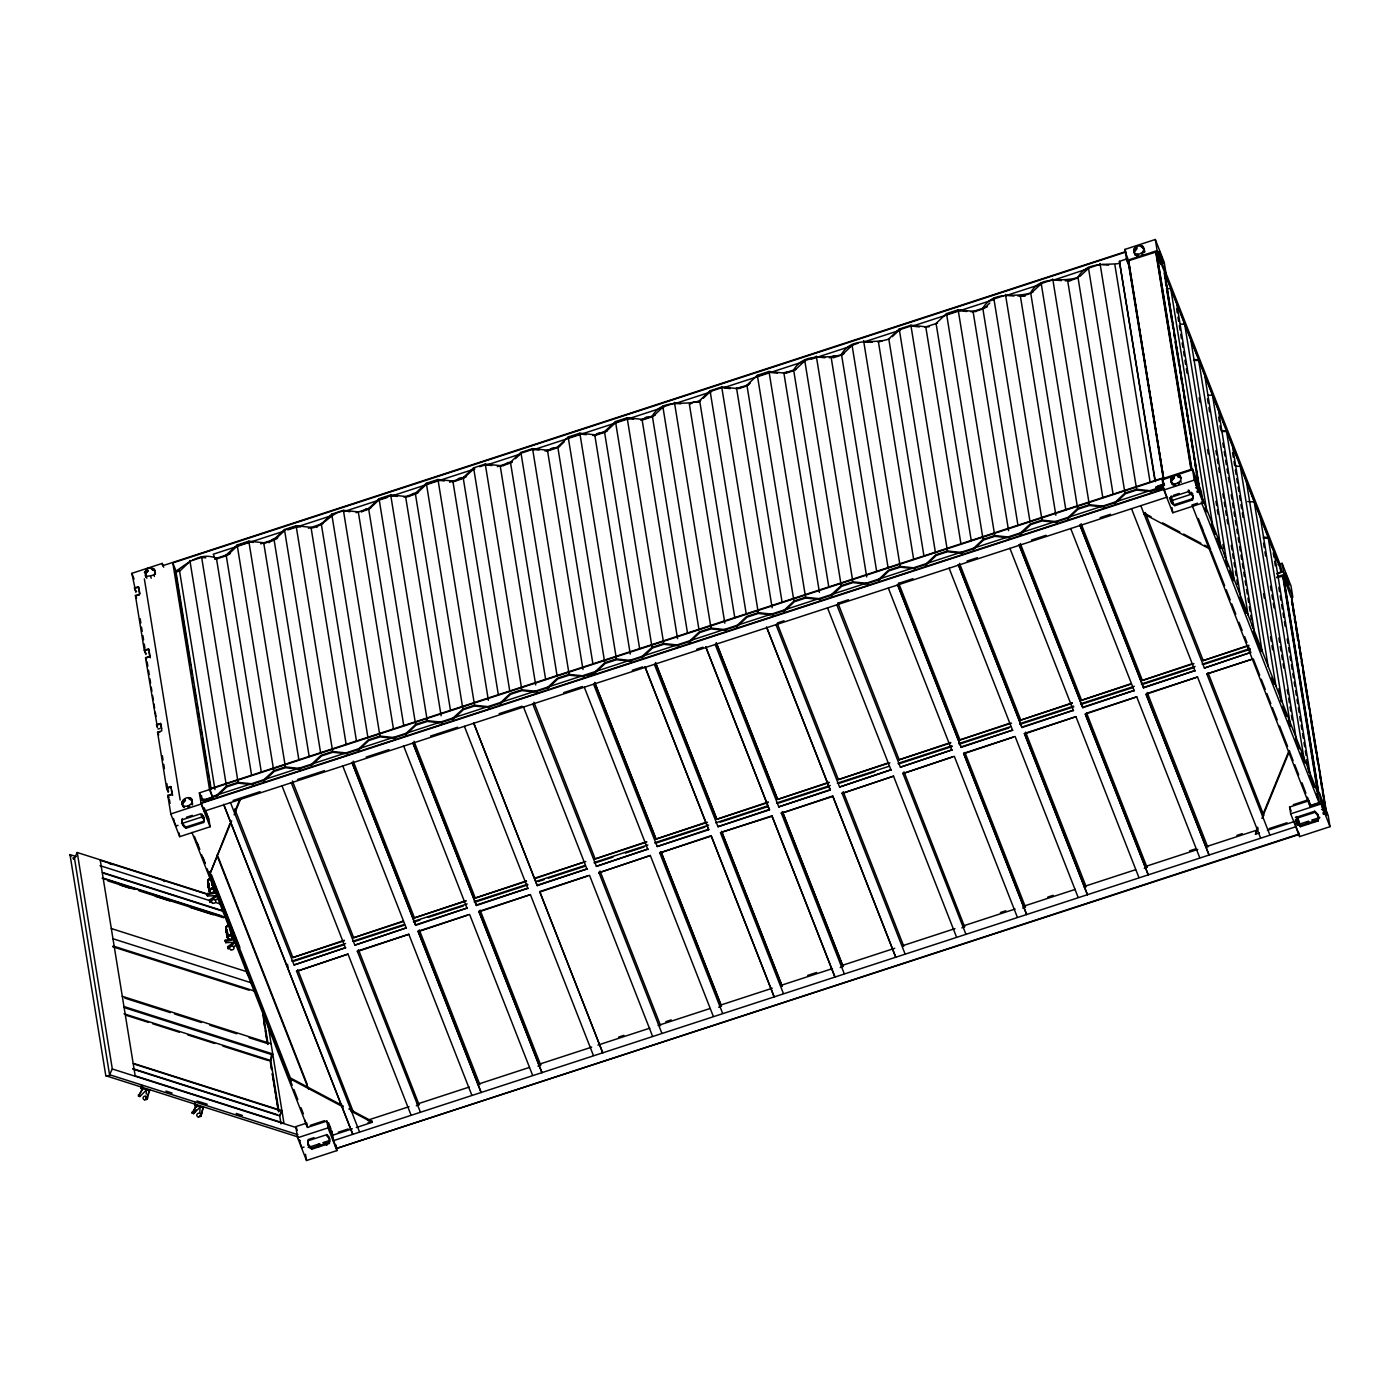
<?xml version="1.0" encoding="UTF-8"?>
<svg xmlns="http://www.w3.org/2000/svg" width="1400" height="1400" viewBox="0 0 1400 1400"><rect width="100%" height="100%" fill="white"/><g stroke="black" fill="none" stroke-linecap="round" stroke-linejoin="round"><path stroke-width="1.5" d="M182.123 822.622L182.403 818.597L182.14 821.642L181.947 820.523M181.947 821.503L182.98 825.405L185.92 828.24L203.648 822.447L203.928 818.423M203.648 822.447L203.77 817.46L203.963 818.562L201.827 814.048L203.665 817.635M307.808 1140.545L308.262 1145.515L311.623 1149.225L329.35 1143.45L329.49 1138.462L326.725 1134.385M307.842 1143.625L308.28 1140.703L326.025 1134.928L329.368 1138.638L329.35 1143.45M1170.995 500.062L1171.257 496.037L1170.96 497M1174.775 505.68L1170.943 499.923L1171.852 502.863L1174.775 505.68L1192.502 499.905L1192.783 495.863M1296.523 818.965L1296.837 822.028L1296.96 817.04L1296.697 820.085M1296.663 820.907L1297.555 823.847L1300.477 826.683L1318.222 820.89L1318.485 816.865M1318.222 820.89L1318.345 815.903L1318.52 817.005L1314.705 811.247L1295.35 817.6M226.537 932.75C225.33 929.653 227.535 930.528 227.693 933.94L226.625 934.413L227.15 936.6M227.797 936.18L226.852 935.865L228.235 937.335L228.025 936.46C224.543 932.19 228.602 936.39 226.835 930.212M227.185 931.315C224.507 931.84 228.848 933.363 226.765 929.757C224.998 933.485 227.675 928.778 227.237 932.75M208.582 888.038L207.673 883.558L208.845 884.153L209.125 885.903L208.18 885.903L207.725 883.803L208.898 884.923L208.25 886.585L207.795 883.418M208.04 885.115L208.95 884.747L207.918 884.678M208.722 884.485L208.688 883.312L208.232 885.92M227.062 931.42L227.36 932.925M207.952 884.135L208.39 882.508L208.827 883.995L207.847 883.575M199.78 1113.403L200.148 1105.79M146.23 1094.118L146.423 1088.675M1129.222 264.53L1128.557 260.75L1156.382 251.895L1164.608 272.213L1164.748 277.48M1290.87 597.048L1283.59 576.048L1276.608 577.657M226.17 930.562L226.31 931.472M227.01 930.352L227.185 931.368M207.742 883.977L208.6 883.803M145.862 576.188C169.995 575.855 138.985 556.99 146.86 578.165M147.577 569.363C149.135 572.058 142.992 573.79 146.3 577.553M182.245 801.5C180.25 810.267 195.405 805.648 191.502 799.12C187.268 794.413 178.85 801.657 183.452 807.012M1133.947 249.48C1131.987 258.422 1147.457 253.435 1143.118 246.803C1141.315 244.405 1137.517 246.207 1135.523 247.415C1131.743 248.588 1136.712 258.387 1135.068 253.907M1171.118 478.957C1169.105 487.725 1184.278 483.105 1180.375 476.56C1176.368 471.975 1167.845 478.765 1172.203 484.085L1171.538 482.37M270.392 1061.235L271.495 1054.533L124.337 1007.65M142.643 1086.47L141.312 1086.505A2.328 1.977 -9.2 0 0 141.942 1088.517A2.205 1.873 -8.9 0 1 141.96 1085.91L142.153 1087.432M141.54 1086.295L142.013 1087.065L141.732 1085.525M141.312 1086.418L142.415 1086.523M1162.822 263.287L1159.34 251.213L1162.822 263.287L1160.793 263.953M1288.805 584.99L1285.252 572.933L1288.805 584.99L1286.6 585.585M1143.345 251.213C1147.737 254.59 1141.822 245.525 1139.915 245.682M278.95 1111.18L270.743 1060.517L272.738 1053.938L123.935 1006.53M201.023 1116.028L203.315 1106.805L201.023 1116.028L199.588 1115.555M147.718 1095.763L149.572 1089.672L147.263 1098.895L145.845 1098.44M1192.502 499.905L1192.783 496.843L1192.957 497.963M182.928 803.215L185.412 800.538L184.748 798.822M1171.783 480.655L1174.267 477.977L1173.602 476.28M1306.165 823.812C1306.707 820.61 1311.153 821.503 1308.02 823.795M229.845 823.725L209.545 874.86L231.665 820.837M234.763 811.72L239.662 799.715M234.115 814.835L240.66 798.822M1257.725 827.173L1255.467 834.225L1259.44 832.93M1262.59 815.273L1288.543 751.87M1255.467 834.225L1257.9 828.275M1261.96 818.37L1289.54 750.995M1164.572 272.808L1199.975 492.748L1196.493 480.673L1199.52 489.23L1197.49 489.895M1128.33 260.908L1163.68 479.22M141.47 1087.205L141.768 1086.33M141.593 1088.062L141.873 1086.943L142.275 1087.888M195.335 1102.43L194.705 1103.655A2.695 2.292 -9.2 0 0 196.612 1106.385A2.678 2.275 -8.9 0 1 195.352 1102.78M195.457 1102.64L195.055 1103.725A2.328 1.977 -9.2 0 0 196.14 1105.913L196.7 1106.087M207.707 894.058L77.245 852.512L74.462 858.235L73.027 857.78M297.973 1134.735L109.532 1074.71L112.315 1068.97L77.245 852.512M279.632 1115.398L281.925 1110.672L267.627 1022.385M281.015 1123.92L279.703 1115.87L281.995 1111.145L133.21 1063.737L135.17 1075.812L283.955 1123.22L281.995 1111.145M1136.432 246.82L1137.097 248.517L1134.578 251.843M138.477 1096.095L143.273 1087.678L138.477 1096.095L139.895 1096.55L146.597 1089.795M192.168 1113.193L196.98 1104.775L192.168 1113.193L193.602 1113.648L200.322 1106.91M269.027 542.71L273.262 538.878L277.672 537.758M316.697 527.433L317.45 526.33M1326.675 815.062L1291.465 596.4M219.8 901.127L220.867 900.847M318.885 1144.307C322.28 1147.37 317.8 1141.595 317.275 1147.02M361.358 511.998L365.995 508.9L370.317 508.392M408.66 496.58L413.28 493.465L417.62 492.975M455.595 480.952L459.043 478.275L464.975 477.19M503.23 465.727L507.867 462.613L512.19 462.123M547.155 451.412L551.775 448.298L556.097 447.79M594.44 435.977L597.73 433.405L603.4 432.373M641.392 420.368L646.222 417.113L652.225 416.815M193.602 1113.648L196.105 1109.832M175.315 571.585C187.46 563.395 199.798 551.653 216.423 558.163L251.598 775.32M190.365 561.067L179.935 570.885L176.347 572.04M227.22 555.45L237.65 545.633M346.168 744.468L311.01 527.327L296.118 525.77L284.463 529.567L274.015 539.385L309.19 756.543M284.953 530.215L274.505 540.032L263.777 543.532M393.47 729.05L358.295 511.892L343.402 510.335L331.748 514.15L321.3 523.968L356.475 741.108M441.105 715.767L405.58 496.475L390.688 494.918L379.033 498.715L368.602 508.532L403.76 725.69M369.092 509.18L378.035 500.762M416.377 493.745L426.825 483.927L438.043 480.27L444.43 480.935M535.675 684.915L500.168 465.623L485.275 464.065L473.62 467.863L463.173 477.68L498.347 694.837M463.662 478.327L474.11 468.51M582.977 669.497L547.452 450.188L532.56 448.648L520.905 452.445L510.457 462.262L545.633 679.403M515.428 458.692L521.395 453.075L532.63 449.418L539.017 450.082M630.262 654.062L594.738 434.77L579.845 433.213L568.19 437.01L557.76 446.828L592.918 663.985M558.25 447.475L564.218 441.858M1160.635 488.653L1151.5 490.84L1136.608 489.282L1124.953 493.08L1114.505 502.898L1104.197 506.258L1089.305 504.718L1077.65 508.515L1067.22 518.332L1056.913 521.692L1042.02 520.135L1030.365 523.933L1019.358 533.942L1009.627 537.11L994.735 535.57L983.08 539.367L972.632 549.185L962.325 552.545L947.433 550.988L935.795 554.785L925.347 564.602L915.04 567.962L900.148 566.405L888.492 570.22L878.062 580.038L867.755 583.398L852.863 581.84L841.207 585.637L830.2 595.648L820.47 598.815L805.577 597.258L793.923 601.072L783.475 610.872L773.168 614.233L758.275 612.692L746.62 616.49L736.19 626.308L725.883 629.668L710.99 628.11L699.335 631.907L688.905 641.725L678.597 645.085L663.705 643.545L652.05 647.343L641.043 657.335L631.312 660.52L616.42 658.962L604.765 662.76L594.317 672.577L584.01 675.938L569.117 674.398L557.462 678.195L547.032 688.012L536.725 691.372L521.832 689.815L510.177 693.613L499.748 703.43L489.44 706.79L474.548 705.233L462.892 709.048L451.885 719.04L442.155 722.225L427.262 720.668L415.608 724.465L405.16 734.282L394.852 737.642L379.96 736.085L368.305 739.9L357.875 749.718L347.567 753.077L332.675 751.52L321.02 755.317L310.572 765.135L300.283 768.495L285.39 766.938L273.735 770.735L262.727 780.745L252.998 783.913L238.088 782.372L226.45 786.17L216.002 795.988L205.695 799.347L201.827 798.945M216.492 796.635L226.94 786.817L238.157 783.142L253.05 784.7M605.535 432.058L615.983 422.24L627.2 418.565L633.587 419.23M263.777 781.2L274.225 771.383L285.46 767.725L300.352 769.282M700.788 400.295C684.565 407.12 663.355 396.97 652.33 415.975L687.505 633.133M652.82 416.623L663.267 406.805L674.503 403.148L680.872 403.812M311.062 765.782L321.51 755.965L332.745 752.29L347.637 753.847M772.135 607.793L736.61 388.5L721.718 386.942L710.062 390.74L699.633 400.558L734.79 617.697M703.097 398.387L710.553 391.387L721.788 387.713M358.365 750.347L368.795 740.53L380.03 736.872L394.922 738.43M819.42 592.358L783.895 373.065L769.003 371.507L757.347 375.322L746.918 385.123L782.093 602.28M747.407 385.77L750.383 382.97M405.65 734.93L416.098 725.113L427.315 721.438L442.207 722.995M794.692 370.352L803.635 361.935M452.935 719.495L463.383 709.678L474.617 706.02L489.51 707.577M889.7 338.678C873.53 345.345 852.46 335.352 841.488 354.287L876.663 571.428M841.977 354.918L852.425 345.1L858.043 343.28M500.238 704.077L510.668 694.26L521.903 690.602L536.795 692.142M960.942 543.935L925.767 326.795L910.875 325.238L899.22 329.035L888.79 338.852L923.947 556.01M892.255 336.7L899.71 329.683L910.945 326.025M547.523 688.642L557.952 678.825L569.188 675.168L584.08 676.725M1008.578 530.67L973.053 311.36L958.16 309.82L946.505 313.618L936.075 323.435L971.25 540.575M594.808 673.225L605.255 663.407L616.472 659.75L631.365 661.29M983.85 308.648L989.817 303.03M642.093 657.79L652.54 647.99L663.775 644.315L678.668 645.872M1078.63 277.043C1062.513 283.57 1041.547 273.735 1030.645 292.582L1065.82 509.722M1031.135 293.213L1041.582 283.412L1052.818 279.738M689.395 642.372L699.825 632.555L711.06 628.898L725.952 630.438M1120.245 263.358C1105.457 265.598 1087.502 260.942 1077.947 277.148L1113.105 494.305M1079.925 276.395L1088.868 267.977L1100.102 264.32M736.68 626.955L747.11 617.137L758.345 613.462L773.238 615.02M783.965 611.52L794.413 601.702L805.63 598.045L820.54 599.602M831.25 596.102L841.697 586.285L852.933 582.61L867.825 584.168M878.553 580.668L888.983 570.85L900.217 567.192L915.11 568.75M925.837 565.25L936.267 555.433L947.502 551.758L962.395 553.315M973.123 549.815L983.57 539.997L994.805 536.34L1009.697 537.898M1020.408 534.398L1030.855 524.58L1042.09 520.923L1056.983 522.462M1067.71 518.962L1078.14 509.145L1089.375 505.488L1104.267 507.045M1114.995 503.545L1125.443 493.727L1136.66 490.07L1151.553 491.61M298.882 759.903L263.707 542.745L248.815 541.188L237.16 545.003L226.152 554.995L261.328 772.153M488.39 700.35L452.865 481.04L437.973 479.5L426.335 483.298L415.31 493.29L450.485 710.447M677.548 638.645L642.04 419.335L627.148 417.795L615.492 421.592L604.468 431.585L639.642 648.742M844.043 353.57C826.858 361.445 805.858 349.947 793.625 369.898L828.8 587.038M1032.955 291.953C1015.84 299.67 994.962 288.33 982.783 308.192L1017.958 525.332M1142.75 254.275L1142.592 252.14M223.825 556.185L230.37 553.543M318.395 525.332L322.088 523.215M689.955 404.127L693.648 402.01L699.387 401.748M1129.572 266.735L1126.72 260.54L1125.355 252.193L172.812 562.905L209.528 789.582L212.59 797.387L202.457 800.695L199.395 792.872L209.528 789.582M1163.523 479.43L1191.068 470.207L1155.7 251.895M226.537 933.153C226.468 929.775 225.767 933.047 227.483 933.047M206.832 893.637L207.025 894.758L216.528 892.885L216.352 891.765L206.832 893.637L207.515 896L217.612 895.633L209.545 901.197L209.37 900.095L215.81 895.633M227.623 946.697L235.69 941.15L235.865 942.27L227.797 947.817L227.623 946.697L228.287 949.042L228.095 947.94M209.107 886.253L208.862 884.45M230.598 930.93L230.598 932.172L231.735 931.84M233.537 938.525L233.205 937.825M212.327 884.275L212.153 884.992M829.308 357.822L833.49 356.125L838.005 356.213M215.232 900.007L218.697 898.398M233.485 946.627L236.95 945L236.757 943.88M736.207 388.238L741.878 387.205M783.51 372.803L789.18 371.77M878.08 341.967L882.298 340.9M212.8 885.395L213.255 887.635L210.735 888.44A2.695 2.292 -9.2 0 0 210.963 892.675M233.118 937.37L233.468 938.578M135.888 592.34L131.827 573.335L162.225 563.413L163.713 567.21M162.225 563.413L162.593 565.74L1125.285 251.72L1124.9 249.41L1155.315 239.487L1164.205 262.22L1166.007 273.368M144.375 572.337L148.242 571.077M192.237 560.455L201.6 557.392L205.852 557.847M239.523 545.02L248.885 541.975L253.138 542.413M286.825 529.602L296.188 526.54L300.44 526.995M379.523 499.363L390.757 495.688L397.145 496.37M479.727 466.673L485.345 464.852L491.715 465.517M568.68 437.658L579.915 434L586.303 434.665M757.837 375.953L769.072 372.295M805.14 360.535L816.358 356.86M946.995 314.248L958.23 310.59M994.297 298.83L1003.66 295.785M214.952 558.477L213.273 554.207L283.868 531.195M288.015 529.83L331.608 515.62M344.067 511.543L387.66 497.332M391.825 495.968L474.863 468.895M485.24 465.5L520.538 453.985M532.997 449.925L663.775 407.26M676.235 403.2L711.532 391.685M723.992 387.625L804.947 361.217M811.178 359.188L852.705 345.642M865.165 341.582L900.445 330.067M912.905 326.007L993.877 299.6M1006.32 295.523L1041.618 284.025M1054.078 279.947L1087.257 268.94M1154.86 480.183L1119.422 261.345L1127.858 258.58L1125.355 252.193M1126.72 260.54L1157.118 250.618L1155.315 239.487M214.987 558.758L229.53 554.015M260.662 543.847L277.27 538.44M308.42 528.273L322.945 523.548M356.16 512.697L370.703 507.972M403.918 497.123L418.442 492.398M449.593 482.23L466.2 476.823M497.332 466.655L511.875 461.912M545.09 451.08L559.615 446.338M592.83 435.505L607.372 430.762M640.587 419.93L655.113 415.188M736.085 388.78L748.545 384.72M783.825 373.205L796.285 369.145M924.998 327.162L937.458 323.102M972.755 311.588L987.28 306.845M216.492 558.95L225.435 556.028M311.08 528.097C325.955 526.488 333.375 507.08 349.842 511.787M361.935 511.508L367.29 509.758M405.65 497.245L414.592 494.34M452.935 481.827L461.877 478.905M500.238 466.392L510.948 462.892M549.308 450.398L556.465 448.052M596.593 434.963L603.75 432.635M642.093 420.123L651.035 417.2M696.535 402.36L700.105 401.205M738.465 388.692L745.622 386.348M785.75 373.257L792.907 370.93M833.053 357.84L840.192 355.512M974.908 311.553L982.065 309.225M1022.21 296.135L1029.35 293.808M1069.495 280.717L1076.635 278.373M1157.73 252.473L1159.76 251.825M1157.922 252.892L1159.953 252.227M134.207 588.07L138.442 586.705L139.895 593.688M1158.377 253.977L1160.408 253.312M1157.712 255.412L1159.743 254.748M1158.623 254.625L1160.898 254.642M1157.905 256.392L1161.142 255.36M1158.062 256.988L1160.092 256.322M1159.585 257.477L1161.597 256.83M1158.447 258.352L1160.477 257.688M1162 258.195C1158.99 257.793 1159.9 261.993 1162.35 259.77M1158.92 259.805L1162.14 258.79M1159.165 260.54L1161.195 259.875M145.95 654.535L144.287 650.265L135.415 595.508L139.633 594.125L138.442 586.705M1159.655 261.87L1161.685 261.205M1160.11 262.955L1162.14 262.29M1160.303 263.358L1162.805 262.553M1160.618 263.882L1162.858 263.165M144.287 650.265L148.505 648.9L149.065 650.317M148.505 648.9L149.713 656.32L145.495 657.702L157.465 727.668M156.362 724.815L160.58 723.45L161.735 728.577M158.025 729.085L159.722 728.525M166.862 783.633L168.245 792.207L166.582 787.938L157.57 732.253L161.787 730.87L160.58 723.45M166.582 787.938L170.8 786.572L171.36 787.99M204.225 807.8L209.002 819.98L210.105 826.753L179.69 836.675L170.8 813.942L167.79 795.375L172.008 793.992L170.8 786.572M1163.82 477.627L209.79 788.83L212.59 797.387M209.86 789.285L1163.89 478.1M1162.07 478.87L1192.467 468.948L1201.375 491.68L1203.178 502.827L1172.78 512.75L1163.873 490L1162.07 478.87L1163.943 483.665M1170.54 479.202L1174.267 477.977M1157.59 486.08L1164.345 483.875M1163.453 487.235L1156.68 489.44L1155.98 487.095L1164.432 484.33M1156.138 488.005L1164.572 485.258M212.433 796.46L1156.54 488.512L1155.98 487.095M212.923 797.79L205.765 800.117L202.143 799.75L201.442 795.445M587.65 675.553L593.023 673.803M201.18 802.883L1163.855 488.863L1166.987 497.14L204.312 811.16L201.25 803.337L1163.925 489.317M170.8 813.942L201.197 804.02L199.395 792.872M1163.873 490L1194.27 480.095L1192.467 468.948M1195.547 483.438L1197.56 482.773M1196.038 484.767L1198.068 484.102M1198.312 484.82L1196.283 485.485L1196.947 487.655M233.065 800.485L260.085 791.665M297.517 779.468L324.555 770.648M366.135 757.085L389.007 749.613M430.588 736.05L457.625 727.23M499.205 713.668L522.077 706.212M563.657 692.65L582.365 686.543M632.275 670.267L642.67 666.872M696.727 649.25L702.975 647.202M777.822 622.79L784.053 620.76M838.11 603.12L848.523 599.725M898.415 583.45L912.975 578.707M967.033 561.067L977.428 557.69M1031.485 540.05L1046.045 535.308M1100.102 517.668L1110.498 514.273M1196.737 486.955L1198.767 486.29M1195.618 487.812L1197.648 487.148M186.34 817.303L192.255 815.378M1173.235 495.39L1179.132 493.465M1197.123 488.32L1199.153 487.655M182.577 819.7L200.305 813.925L202.002 815.168M1171.432 497.157L1189.178 491.365L1192.818 496.02L1191.365 492.258M1197.28 488.915L1199.31 488.25M1196.825 491.33L1198.837 490.665M181.457 823.62L203.752 816.358M1173.095 503.912L1172.517 500.343L1192.783 493.745M1197.28 492.415L1199.293 491.75M174.615 822.465L176.015 826.017L178.045 825.352M1199.695 492.24L1201.375 491.68M182.385 823.41L185.727 827.12L203.472 821.345M1174.6 504.56L1192.328 498.785M1197.543 503.195L1191.977 505.015L1309.892 806.12L1319.185 803.093L1317.61 793.345L1319.29 792.785L1328.197 815.517L1330 826.665L1299.602 836.587L1290.695 813.837L1289.592 807.065L1309.017 800.73L1309.892 806.12M1278.078 564.637L1282.12 563.325L1291.028 586.058L1292.83 597.205L1283.922 574.455L1282.12 563.325M1277.5 573.142L1280.877 572.04L1280.318 568.645M1276.73 573.878L1281.788 572.233L1280.807 566.195L1157.118 250.618M1283.712 574.192L1285.743 573.528M1277.168 576.66L1285.935 573.93M1284.36 575.68L1286.39 575.015M1283.695 577.115L1285.725 576.45M1284.605 576.327L1286.88 576.345M1283.905 578.095L1287.125 577.08M1284.045 578.69L1286.075 578.043M1285.568 579.197L1287.597 578.532M1284.43 580.055L1286.46 579.407M1287.983 579.898C1284.972 579.495 1285.882 583.695 1288.332 581.472M1284.903 581.525L1288.123 580.492M1285.148 582.242L1287.178 581.577M1285.638 583.572L1287.668 582.907M1286.092 584.657L1288.123 583.992M1286.285 585.06L1288.788 584.273M344.295 940.275L292.863 957.547L344.382 940.748M403.043 921.13L353.658 937.72L403.113 921.585M465.903 900.62L414.47 917.875L465.972 901.075M526.4 880.88L475.265 898.047L526.488 881.352M534.608 878.202L583.765 862.173M646.625 841.663L595.175 858.935L646.695 842.135M707.49 822.308L655.988 839.108L705.355 822.517M768.303 802.462L716.782 819.28L768.215 802.008M829.097 782.635L777.577 799.435L829.028 782.18M887.758 763.017L838.39 779.608L889.892 762.808M950.618 742.508L899.185 759.78L950.705 742.962M1009.365 723.345L959.98 739.935L1011.5 723.135M1072.225 702.835L1020.792 720.108L1072.295 703.308M1130.972 683.673L1081.587 700.28L1131.043 684.145M1191.767 663.845L1142.382 680.435L1193.903 663.635M1248.712 645.278L1203.195 660.608L1248.783 645.733M534.678 878.675L585.812 861.508M291.83 961.1L345.572 943.565M352.625 941.255L404.303 924.403M413.42 921.428L467.18 903.892M474.215 901.6L527.59 884.188M535.798 881.51L585.06 865.445M594.142 862.488L647.885 844.952M654.938 842.642L708.697 825.108M715.733 822.815L767.428 805.962M776.545 802.988L830.288 785.452M837.34 783.142L889.035 766.29M898.153 763.315L951.895 745.78M958.947 743.488L1010.625 726.617M1019.743 723.66L1073.502 706.125M1080.555 703.815L1134.297 686.28M1141.35 683.988L1195.11 666.452M1202.163 664.16L1249.903 648.585M294.175 961.135L343.787 944.947M354.97 941.29L404.582 925.12M413.7 922.145L419.912 920.115M428.172 917.42L463.33 905.958M474.495 902.317L527.87 884.905M538.125 881.545L544.285 879.55M548.398 878.202L585.34 866.145M594.423 863.188L613.025 857.115M625.433 853.072L644.035 847M655.218 843.36L704.83 827.173M720.16 822.185L767.707 806.663M778.89 803.023L828.503 786.835M839.685 783.195L874.843 771.715M898.415 764.032L952.175 746.497M959.227 744.188L1008.84 728.017M1020.023 724.36L1073.783 706.825M1080.818 704.532L1132.513 687.68M1143.695 684.023L1193.307 667.835M1204.507 664.178L1250.182 649.285M415.59 924.84L467.11 908.04L415.678 925.312L352.012 762.492L415.678 925.312M476.403 905.012L527.905 888.212L476.472 905.485L412.808 742.648L476.472 905.485M537.197 885.185L587.02 868.928L537.267 885.64L473.62 722.82L537.267 885.64M708.628 829.255L657.178 846.528L708.697 829.727L645.032 666.907L708.697 829.727M769.423 809.428L717.99 826.7L769.492 809.9L705.845 647.062L769.492 809.9M830.218 789.6L778.785 806.872L830.305 790.055L766.64 627.235L830.305 790.055M961.118 746.9L1012.62 730.1L961.188 747.372L897.54 584.535L961.188 747.372M1021.913 727.072L1073.432 710.273L1021.983 727.528L958.335 564.707L1021.983 727.528M1082.707 707.245L1134.227 690.428L1082.795 707.7L1019.13 544.88L1082.795 707.7M1143.52 687.4L1195.023 670.6L1143.59 687.872L1079.943 525.053L1143.59 687.872M294.07 964.967L345.502 947.712L294.07 964.967L230.493 802.62M354.865 945.14L406.297 927.868L354.865 945.14L291.287 782.775M596.383 866.355L647.815 849.1L596.383 866.355L532.805 704.008M839.58 787.028L891.03 769.773L839.58 787.028L776.003 624.68M900.392 767.2L951.825 749.928L900.392 767.2L836.815 604.835M1204.385 668.045L1249.92 652.697L1204.385 668.045L1140.807 505.68M348.005 954.1L296.572 971.373L348.005 954.1L410.97 1114.873M471.765 1095.045L408.817 934.273L357.297 951.072L420.262 1111.845M418.092 931.245L481.127 1092.472L418.092 931.245L467.548 915.11M478.905 911.4L541.94 1072.645L478.905 911.4L530.407 894.6L593.372 1055.373M539.7 891.572L602.735 1052.818L539.7 891.572L587.44 875.997M650.317 855.488L598.885 872.76L650.317 855.488L713.282 1016.26M711.2 836.115L659.697 852.933L711.13 835.66L774.165 996.887L711.13 835.66M722.47 831.95L771.925 815.832L834.96 977.06L771.925 815.832M832.808 796.46L781.288 813.26L832.72 795.988L895.755 957.233L832.72 795.988M893.532 776.16L842.1 793.433L893.532 776.16L956.48 936.933M1017.292 917.105L954.328 756.332L902.895 773.587L952.262 756.997M963.62 753.305L1026.655 914.533L963.62 753.305L1013.075 737.17M1024.415 733.46L1087.45 894.705L1024.415 733.46L1075.935 716.66L1138.882 877.433M1087.275 712.968L1136.73 696.832L1199.695 857.605M1148.087 693.122L1197.525 677.005L1260.49 837.76M1206.818 673.96L1252.422 659.085L1206.818 673.96L1269.783 834.733M357.368 951.545L408.817 934.273M418.18 931.7L469.613 914.445L532.577 1075.2M478.975 911.873L530.407 894.6M539.77 892.045L589.523 875.332L652.488 1036.087M771.995 816.288L720.423 832.633L783.37 993.405M963.69 753.76L1015.123 736.488L1078.087 897.26M1024.502 733.933L1075.935 716.66M1085.297 714.105L1148.263 874.86L1085.297 714.105L1136.73 696.832M1146.092 694.26L1209.057 855.032L1146.092 694.26L1197.525 677.005M336.017 1145.025L336.91 1150.59L306.512 1160.513L297.605 1137.78L295.803 1126.632L306.793 1123.062L307.493 1127.42L326.918 1121.085L336.42 1148.49L1299.095 834.488M310.223 1125.355L324.678 1120.648M1293.303 804.685L1306.9 800.258M1318.257 802.9L1310.663 805.367L1307.477 797.23M297.605 1137.78L328.02 1127.858L326.918 1121.085M1290.695 813.837L1321.092 803.933L1319.29 792.785M1321.53 805.14L1323.56 804.475L1325.905 814.485L1322.422 802.392L1323.56 804.475M1322.02 806.47L1324.05 805.822M1324.295 806.54L1322.265 807.188L1323.123 810.023L1325.135 809.358M618.555 1037.102L623.91 1035.352M665.84 1021.667L671.195 1019.917M807.712 975.398L816.637 972.475M1000.44 912.52L1005.812 910.77M1047.725 897.102L1053.097 895.352M1189.597 850.832L1194.97 849.082M1236.882 835.398L1242.255 833.648M308.105 1139.6L314.02 1137.658M367.535 1120.245L409.045 1106.7M417.34 1104.005L469.227 1087.065M477.54 1084.37L529.428 1067.43M539.805 1064.053L591.692 1047.13M597.923 1045.1L649.81 1028.16M658.122 1025.465L710.01 1008.525M720.387 1005.148L772.275 988.225M780.587 985.512L832.475 968.59M842.852 965.195L894.74 948.273M903.053 945.56L954.94 928.637M963.235 925.925L1015.14 909.002M1023.435 906.29L1075.322 889.367M1083.635 886.655L1135.523 869.733M1145.9 866.355L1197.788 849.415M1206.1 846.72L1257.987 829.78M1322.72 808.657L1324.75 807.992M1321.6 809.515L1323.63 808.867M1297.135 818.142L1314.88 812.367M416.308 1105.807L419.055 1104.425M537.915 1066.135L540.663 1064.752M718.637 1007.195L721.367 1005.812L661.605 853.178M840.227 967.523L842.975 966.14L782.407 811.475M961.835 927.85L964.583 926.467M1022.63 908.023L1025.377 906.64M1144.237 868.35L1146.985 866.968M1323.263 810.617L1325.293 809.97M338.257 1132.233L348.18 1128.995M368.025 1122.52L371.998 1121.243L372.172 1122.345L356.3 1127.525M1269.188 828.572L1287.038 822.762M1323.472 811.597L1325.502 810.95M332.483 1135.295L352.328 1128.82M1267.385 830.34L1295.158 821.275M1322.807 813.032L1324.837 812.367M1323.263 814.117L1325.275 813.452M300.615 1144.168L301.998 1147.72L304.027 1147.055M1323.928 814.398L1325.94 813.733M308.192 1147.493L319.795 1143.695M326.2 1144.517L323.942 1144.273L323.277 1142.575L328.877 1140.737M1308.65 821.153L1299.34 824.18L1296.312 816.462M1312.132 820.015C1316.945 819.455 1314.145 824.565 1312.132 820.015L1319.885 817.495M333.358 1140.685L1296.033 826.665L1295.455 823.077M307.983 1144.587L307.79 1143.467L311.447 1148.123L329.175 1142.33M1296.943 821.852L1300.303 825.562L1318.03 819.77M336.42 1148.49L1299.025 834.015M209.562 879.06L209.23 879.165A2.695 2.292 -9.2 0 0 207.935 882.28M207.883 884.8L208.862 884.678M209.633 888.545L208.827 888.983L208.95 885.955L209.125 890.977L208.933 890.085M213.465 885.185L212.048 884.345L212.398 885.553L211.54 879.935M209.528 888.335L208.548 888.65M209.44 888.965L208.688 889.805L209.685 889.613M227.815 925.697L227.483 925.803A2.678 2.275 -9.2 0 0 226.188 928.9A2.66 2.258 -9.5 0 1 228.9 925.558M227.64 926.083L228.218 925.89A2.328 1.977 -9.2 0 1 228.795 925.855M225.82 929.408L226.66 929.145L226.03 929.967M227.08 930.79L226.275 931.28M227.675 933.783L226.362 932.855L227.307 932.102M226.502 933.205L227.447 932.837M227.78 934.972L226.94 935.602M227.902 935.183L226.713 934.797M230.912 930.58L231.525 934.29L228.987 935.095A2.678 2.275 -9.2 0 0 228.585 939.05M229.145 935.358L229.723 935.183A2.328 1.977 -9.2 0 1 232.225 936.145L232.33 936.408M1065.207 280.822L1070.947 280.543M1017.783 295.908L1025.203 296.047M970.637 311.675L976.377 311.395M1317.61 793.345L1319.01 794.483L1283.52 575.96M225.12 940.292L234.623 938.42L234.797 939.54L225.295 941.413L225.12 940.292L225.785 942.655L235.865 942.27M924.752 326.743L929.092 326.812M1282.663 575.697L1317.873 794.045M323.277 1142.575L326.567 1143.993M1180.953 477.977L1177.75 476.84L1177.085 475.142M154.123 569.1C157.623 572.548 151.095 569.73 151.06 568.225M191.275 798.56C194.793 802.008 188.265 799.19 188.213 797.702M1166.41 288.54L1170.767 288.715L1206.345 508.445M1180.322 324.065L1184.68 324.257L1220.257 543.97M1194.235 359.59L1198.592 359.783L1234.17 579.495M1193.57 360.325L1197.928 360.517M1208.148 395.132L1212.505 395.308L1248.082 615.02M1222.06 430.658L1226.418 430.832L1261.995 650.545M1221.395 431.392L1225.752 431.567M1235.972 466.183L1240.33 466.358L1275.925 686.07M1247.715 501.62L1254.243 501.883L1289.837 721.595M1263.797 537.233L1268.155 537.407L1303.75 757.12M1263.132 537.968L1267.49 538.16M1102.237 264.53L1108.608 265.195M1054.935 279.965L1061.322 280.63M1007.65 295.382L1014.038 296.047M960.365 310.817L966.752 311.483M913.08 326.235L919.45 326.9M863.66 341.442L872.165 342.335M818.492 357.088L824.88 357.752M771.207 372.523L777.577 373.188M723.905 387.94L730.293 388.605M1282.943 575.68L1318.293 793.992M141.558 1087.818L142.59 1088.377M195.317 1105.178L196.683 1105.773L195.352 1105.352M207.707 894.512L100.257 860.282L102.2 872.358L224.14 911.19M109.41 863.572L112.56 864.587M298.305 1137.045L105.805 1075.725L70 854.613L76.212 856.59M100.03 865.655L211.627 901.215M215.758 902.528L219.888 903.84M224.21 911.645L102.288 872.812L133.14 1063.283L281.925 1110.672M104.055 878.395L221.847 915.915M102.06 878.202L223.982 917.035M107.905 880.898L134.785 889.455M138.915 890.767L223.633 917.752M120.172 885.133L130.498 888.423M155.312 896.315L169.768 900.917M190.435 907.515L213.168 914.743M111.3 928.533L247.695 971.985M112.962 938.752L251.422 982.852M113.032 945.98L255.64 991.41M112.7 946.75L249.095 990.203M122.29 996.31L271.075 1043.717M124.758 998.095L170.362 1012.62M174.51 1013.95L201.442 1022.525M209.737 1025.168L236.688 1033.743M249.112 1037.715L267.767 1043.648M124.023 1013.775L270.743 1060.517M125.737 1015.158L148.47 1022.385M152.6 1023.715L179.463 1032.273M187.74 1034.898L214.602 1043.455M222.862 1046.097L268.328 1060.57M132.912 1068.672L277.567 1114.75M132.982 1069.127L279.703 1115.87M112.315 1068.97L296.608 1127.682M165.935 1091.072L172.13 1093.05M196.928 1100.96L207.27 1104.25M236.197 1113.455L242.392 1115.432M143.447 1088.78L149.748 1090.793M197.155 1105.895L203.508 1107.908M138.285 1094.975L139.895 1096.55M145.67 1097.32L147.263 1098.895M191.975 1112.072L193.428 1112.545M230.668 932.137L231.525 934.29M195.265 1102.903L195.352 1103.095A2.678 2.275 -8.9 0 0 196.718 1106.77M1143.467 512.733L1151.115 516.793M1162.595 522.883L1179.797 532.017M1183.63 534.048L1200.832 543.183M1204.665 545.212L1208.498 547.242M1143.642 513.835L1210.58 549.378L1203.895 532.753M343.227 1106.998L289.223 1078.315L289.03 1077.212L343.053 1105.877M348.845 1108.94L371.998 1121.243M350.945 1111.092L372.172 1122.345M1314.705 811.247L1318.047 814.957M1172.553 484.802L1172.22 483.367M195.265 1103.795L195.3 1103.987A2.258 1.908 -8.9 0 0 196.857 1106.7M1192.135 470.54L1156.61 252.035M230.773 931.42L231 932.085M230.668 932.208L229.81 926.59M209.282 887.495C208.635 885.798 208.373 889.753 208.215 886.883M1165.325 273.98L1169.297 284.148M1174.075 296.345L1178.852 308.56M1181.25 314.668L1184.435 322.805M1187.62 330.942L1191.61 341.11M1193.203 345.188L1197.193 355.355M1198.785 359.415L1212.33 394.012M1215.515 402.15L1219.487 412.317M1222.672 420.455L1225.07 426.562M1228.255 434.7L1232.245 444.868M1233.837 448.945L1237.81 459.113M1239.42 463.173L1247.382 483.525M1249.763 489.633L1254.557 501.83M1256.15 505.907L1260.123 516.075M1261.715 520.153L1267.297 534.38M1268.89 538.457L1272.88 548.625M1274.472 552.702L1278.445 562.87M1164.678 273.158L1281.788 572.233M1142.977 246.54L1143.87 248.797M1142.505 246.102L1143.17 247.8M1143.66 249.882L1144.325 251.598M1141.805 245.805L1142.47 247.502M1143.555 250.74L1144.22 252.455M1140.93 245.665L1141.595 247.362M1141.49 252.98L1142.155 254.695M1135.523 247.415L1136.188 249.13M1137.972 254.293L1138.638 256.007M1134.77 248.098L1135.435 249.795M1137.273 254.362L1137.938 256.06M1134.245 248.797L1134.91 250.495M1136.013 254.275L1136.695 255.973M1134.368 252.91L1135.382 255.343M1124.9 249.41L1126.388 253.19M1119.422 261.345L1155.42 481.6M1194.515 476.613L1200.01 490.648M1320.568 798.455L1324.453 808.413M1200.255 492.87L1317.663 792.663M1194.27 480.095L1203.178 502.827M1205.033 507.78L1206.625 511.84M1211.385 523.985L1215.358 534.117M1216.932 538.178L1220.905 548.293M1225.665 560.455L1228.045 566.528M1229.638 570.587L1233.592 580.702M1239.945 596.907L1246.28 613.113M1253.42 631.347L1261.365 651.613M1271.672 677.933L1274.053 684.005M1282.785 706.3L1286.74 716.415M1288.332 720.475L1290.712 726.548M1295.472 738.71L1299.428 748.825M1301.02 752.885L1304.993 763.017M1309.752 775.163L1314.513 787.325M1321.092 803.933L1330 826.665M1201.27 501.988L1319.185 803.093M1188.163 490.123L1189.755 494.183M1198.33 518.508L1200.71 524.615M1201.235 525.49L1203.58 531.457M1211.07 551.058L1224.615 585.655M1226.207 589.715L1230.197 599.9M1231.79 603.96L1235.763 614.128M1238.965 622.265L1242.15 630.403M1244.53 636.51L1246.928 642.617M1248.52 646.678L1250.9 652.785M1253.297 658.892L1259.668 675.168M1261.26 679.245L1265.25 689.413M1266.842 693.472L1270.832 703.657M1272.425 707.718L1277.203 719.933M1279.582 726.023L1287.562 746.375M1289.155 750.452L1293.127 760.62M1294.72 764.68L1298.71 774.865M1302 782.827L1305.885 793.17M1180.148 476L1181.04 478.275M1179.675 475.562L1180.34 477.26M1178.975 475.265L1179.64 476.963M1314.023 820.137L1314.688 821.835M1180.498 480.673L1181.163 482.37M1178.1 475.125L1178.765 476.823M1313.148 819.997L1313.812 821.695M1178.66 482.44L1179.325 484.155M1178.013 482.825L1178.678 484.523M1172.693 476.875L1173.358 478.59M1307.74 821.747L1308.405 823.462M1175.142 483.752L1175.807 485.468M1171.94 477.558L1172.605 479.255M1174.443 483.823L1175.108 485.537M1306.987 822.43L1307.67 824.128M1171.398 478.258L1172.08 479.955M1173.182 483.735L1173.847 485.45M1171.082 479.588L1171.748 481.302M1298.01 818.685L1299.498 822.483M1170.995 496.492L1172.517 500.343M1169.42 497.665L1171.695 503.457M1295.472 819.577L1297.748 825.37M1289.592 807.065L1291.185 811.125M1296.033 826.665L1298.325 832.528M1145.165 512.452L1203.195 660.608M1208.007 672.648L1263.868 815.57M1195.11 671.072L1131.515 508.707M1081.115 523.705L1142.382 680.435M1147.212 692.475L1207.78 847.14M1134.297 690.9L1070.72 528.535M1020.32 543.532L1081.587 700.28M1086.487 712.775L1147.055 867.44M1073.502 710.727L1009.925 548.38M959.507 563.378L1020.792 720.108M1025.605 732.148L1086.172 886.812M1012.708 730.572L949.113 568.207M898.712 583.205L959.98 739.935M964.88 752.447L1025.447 907.113M951.895 750.4L888.317 588.035M837.918 603.032L899.185 759.78M903.998 771.803L964.653 926.94M902.825 773.133L965.773 933.905M891.1 770.227L827.523 607.863M777.192 623.332L838.39 779.608M843.202 791.648L903.77 946.312M842.012 792.96L904.977 953.733M716.31 642.705L777.508 798.98M716.38 643.16L777.577 799.435M782.477 811.93L843.045 966.595M778.785 806.872L715.207 644.508M781.218 812.788L844.183 973.56M655.515 662.532L716.712 818.808M721.595 831.303L782.25 986.44L721.683 831.775M655.585 663.005L716.782 819.28M717.99 826.7L654.395 664.335M594.702 682.36L655.9 838.635M594.79 682.832L655.988 839.108M660.87 851.602L721.438 1006.267M657.178 846.528L593.6 684.163M659.61 852.46L722.575 1013.233M647.903 849.555L584.308 687.207M533.907 702.205L595.175 858.935M600.005 870.975L660.572 1025.64M598.815 872.288L661.78 1033.06M587.09 869.4L523.512 707.035M527.975 888.668L464.398 726.32M413.998 741.317L475.265 898.047M480.095 910.087L540.733 1065.207M467.18 908.512L403.533 745.675M353.203 761.145L414.47 917.875M419.283 929.915L479.85 1084.58M406.385 928.34L342.79 765.975M292.39 780.972L353.658 937.72M358.488 949.76L419.125 1104.88M345.572 948.167L281.995 785.82M172.812 562.905L175.77 570.447L211.207 789.303M153.633 568.645L154.315 570.36M154.787 572.442L155.47 574.14M152.95 568.347L153.615 570.062M152.058 568.207L152.74 569.923M153.72 574.683L154.403 576.398M150.57 576.503L151.235 578.218M146.668 569.975L147.332 571.673M145.915 570.64L146.58 572.355M145.373 571.34L146.055 573.055M145.093 572.04L145.758 573.738M145.058 572.688L145.722 574.385M145.513 575.47L146.178 577.168M234.763 808.938L292.863 957.547M297.692 969.587L353.553 1112.51M296.502 970.9L359.45 1131.672M288.627 970.27L352.783 1134.35L223.65 804.352L288.348 969.553L287.507 964.337M131.827 573.335L134.05 579.023M135.415 595.508L136.535 598.343M149.713 656.32L150.273 657.738L149.362 652.173M328.598 1122.818L330.977 1128.908M205.643 810.74L208.827 818.86M328.317 1124.025L332.308 1134.175L331.783 1130.938M334.95 1144.483L336.332 1148.035M201.197 804.02L210.105 826.753M328.02 1127.858L336.91 1150.59M218.102 856.87L307.317 1084.685M200.952 814.433L202.545 818.51M216.877 855.12L308.49 1089.043M326.34 1143.432L327.005 1145.13M190.803 798.122L191.468 799.82M325.868 1142.995L326.533 1144.693M191.957 801.903L192.623 803.6M190.102 797.808L190.785 799.523M325.168 1142.68L325.832 1144.395M191.852 802.76L192.535 804.475M191.643 803.233L192.308 804.93M189.227 797.668L189.893 799.383M324.293 1142.54L324.957 1144.255M189.14 805.367L189.805 807.082M187.722 805.962L188.405 807.678M157.57 732.253L158.673 735.087M183.82 799.435L184.485 801.15M183.085 800.117L183.75 801.815M318.132 1144.99L318.797 1146.688M182.543 800.817L183.207 802.515M211.418 874.755L239.855 947.398M209.615 871.657L291.498 1080.783M182.227 802.148L182.893 803.845M183.365 805.928L184.03 807.625M182.665 804.93L183.697 807.345M210.053 874.93L212.433 881.038M222.635 907.06L225.015 913.167M256.305 993.055L258.685 999.163M273.053 1035.807L275.433 1041.915M278.635 1050.07L281.015 1056.178M197.418 843.238L199.798 849.345M202.982 857.483L205.38 863.572M217.438 894.53L218.505 897.278M289.03 1077.212L292.215 1085.35M293.825 1089.41L297.797 1099.578M300.983 1107.715L303.38 1113.822M194.425 836.413L198.398 846.528M201.565 854.63L204.732 862.715M207.112 868.788L289.223 1078.315M191.975 832.423L307.493 1127.42M209.37 900.095L210.035 902.458L209.86 901.337M167.79 795.375L168.893 798.21M295.803 1126.632L297.255 1130.325M232.382 933.538L234.307 938.63M214.06 889.77L213.972 889.525A2.328 1.977 -9.2 0 0 211.452 888.528L210.875 888.72A2.328 1.977 -9.2 0 0 209.58 890.925L209.773 891.415A2.328 1.977 -9.2 0 0 210.543 892.168M226.852 935.865L227.395 937.615L227.185 936.722M1158.868 255.307L1159.358 256.76M208.39 887.653L209.213 887.512M226.345 932.382L226.205 930.738M208.127 885.867L209.037 885.465M300.37 1143.432L299.495 1140.212M174.388 821.73L173.495 818.492M1291.43 596.05L1326.832 814.608M218.715 897.558L219.24 899.465M208.95 885.955L209.3 888.072M1291.57 598.972L1325.783 810.968M1291.57 601.317L1292.252 605.605M1292.953 609.892L1293.635 614.163M1294.335 618.45L1295.035 622.72M1295.717 627.008L1296.418 631.295M1297.1 635.565L1297.8 639.852M1298.5 644.122L1299.182 648.41M1299.882 652.697L1300.582 656.968M1301.265 661.255L1301.965 665.543M1302.648 669.812L1307.513 699.79M1308.195 704.06L1308.895 708.347M1309.595 712.617L1310.278 716.905M1310.977 721.192L1316.175 753.288M1316.875 757.575L1317.557 761.863M1319.64 774.69L1320.34 778.977M1321.023 783.265L1321.722 787.535M1322.422 791.822L1323.105 796.093M1323.805 800.38L1324.487 804.668M1283.205 575.733L1318.783 794.185M1316.892 793.398L1317.365 797.335M1317.627 814.082L1317.803 815.185M1318.485 817.845L1318.66 818.947M1274.28 553.053L1309.858 772.765M1316.385 812.49L1316.56 813.61M1273.248 552.86L1273.947 557.165M1274.648 561.47L1275.347 565.793M1278.83 587.317L1279.53 591.64M1280.23 595.945L1280.93 600.25M1281.63 604.555L1282.33 608.86M1283.03 613.183L1283.712 617.488M1284.413 621.793L1285.112 626.097M1287.212 639.03L1287.913 643.335M1288.595 647.64L1289.295 651.945M1289.995 656.25L1290.695 660.555M1291.395 664.878L1292.095 669.183M1292.795 673.488L1293.495 677.793M1294.178 682.097L1294.877 686.42M1295.578 690.725L1296.278 695.03M1296.977 699.335L1297.678 703.64M1298.377 707.945L1299.078 712.267M1299.76 716.572L1300.46 720.878M1301.16 725.183L1301.86 729.488M1302.56 733.793L1303.26 738.115M1303.96 742.42L1304.66 746.725M1305.342 751.03L1306.043 755.335M1306.743 759.657L1307.443 763.962M1308.142 768.267L1308.842 772.572M1260.368 517.528L1295.945 737.24M1263.535 543.183L1264.217 547.488M1264.918 551.793L1265.618 556.097M1270.5 586.267L1271.2 590.572M1271.9 594.878L1272.6 599.183M1273.3 603.488L1274 607.81M1278.882 637.962L1279.582 642.267M1280.265 646.572L1280.965 650.878M1281.665 655.2L1282.365 659.505M1283.065 663.81L1283.765 668.115M1287.248 689.657L1287.947 693.962M1288.648 698.267L1289.347 702.59M1290.047 706.895L1290.748 711.2M1291.43 715.505L1292.13 719.81M1246.455 481.985L1282.033 701.697M1263.57 593.81L1264.27 598.133M1270.553 636.895L1271.252 641.2M1271.935 645.523L1272.635 649.827M1278.918 688.59L1279.618 692.895M1280.318 697.218L1281.017 701.523M1300.303 825.562L1300.477 826.683M1298.605 824.32L1298.797 825.44M1297.362 822.745L1297.555 823.847M1298.99 832.86L1299.602 836.587M1232.543 446.46L1268.12 666.173M1232.56 452.742L1233.26 457.048M1233.96 461.352L1234.66 465.657M1235.36 469.98L1236.043 474.285M1236.743 478.59L1237.443 482.895M1238.142 487.2L1238.842 491.505M1239.543 495.827L1240.243 500.133M1240.943 504.438L1241.625 508.742M1242.325 513.048L1243.025 517.37M1218.63 410.935L1254.207 630.648M1218.648 417.217L1219.347 421.523M1220.047 425.828L1220.748 430.132M1222.83 443.065L1223.53 447.37M1224.23 451.675L1224.93 455.98M1225.63 460.302L1226.33 464.608M1227.013 468.912L1227.712 473.218M1228.413 477.523L1229.112 481.827M1231.212 494.76L1231.913 499.065M1232.595 503.37L1233.295 507.675M1233.995 511.998L1234.695 516.303M1235.395 520.608L1236.095 524.913M1236.795 529.218L1237.495 533.54M1238.178 537.845L1238.877 542.15M1239.578 546.455L1240.278 550.76M1240.977 555.065L1241.678 559.387M1242.377 563.692L1243.078 567.997M1243.76 572.303L1244.46 576.608M1245.16 580.93L1245.86 585.235M1246.56 589.54L1247.26 593.845M1247.96 598.15L1248.66 602.455M1249.342 606.778L1250.043 611.082M1250.743 615.387L1251.443 619.692M1252.142 623.997L1252.842 628.303M1204.717 375.41L1240.295 595.122M1207.517 398.912L1208.217 403.235M1208.918 407.54L1209.618 411.845M1215.9 450.608L1216.6 454.93M1217.3 459.235L1218 463.54M1218.682 467.845L1219.382 472.15M1222.882 493.692L1223.582 497.998M1224.265 502.32L1224.965 506.625M1225.665 510.93L1226.365 515.235M1227.065 519.54L1227.765 523.845M1231.248 545.387L1231.947 549.71M1232.648 554.015L1233.347 558.32M1234.047 562.625L1234.73 566.93M1235.43 571.235L1236.13 575.558M1236.83 579.863L1237.53 584.168M1190.805 339.885L1226.382 559.597M1199.188 397.863L1199.888 402.168M1207.57 449.558L1208.27 453.863M1215.935 501.252L1216.635 505.558M1217.335 509.863L1218.035 514.168M1222.918 544.337L1223.618 548.642M1224.318 552.947L1225.017 557.253M1176.892 304.36L1212.47 524.072M1176.56 308.473L1177.26 312.777M1177.96 317.1L1178.66 321.405M1179.342 325.71L1180.043 330.015M1180.743 334.32L1181.443 338.642M1182.142 342.947L1182.842 347.252M1183.543 351.558L1184.243 355.863M1184.925 360.168L1185.625 364.49M1186.325 368.795L1187.025 373.1M1164.608 272.213L1200.01 490.892M1164.293 273.088L1166.375 285.933M1167.075 290.203L1173.305 328.738M1174.005 333.007L1174.705 337.295M1175.388 341.582L1199.66 491.4M1165.43 281.767L1166.13 286.037M1166.83 290.325L1171.678 320.285M1172.377 324.572L1173.06 328.86M1173.76 333.13L1174.443 337.418M1175.142 341.705L1177.575 356.685M1178.257 360.955L1178.957 365.243M1179.658 369.53L1180.34 373.8M1181.04 378.088L1181.722 382.358M1182.422 386.645L1183.123 390.933M1183.805 395.203L1184.505 399.49M1185.188 403.76L1185.888 408.047M1186.587 412.335L1187.27 416.605M1187.97 420.892L1188.67 425.18M1189.352 429.45L1190.053 433.738M1190.735 438.007L1191.435 442.295M1192.135 446.582L1192.818 450.852M1193.517 455.14L1194.217 459.427M1194.9 463.698L1195.6 467.985M1196.283 472.255L1196.983 476.543M1197.682 480.83L1198.365 485.1M1156.382 251.895L1191.733 470.225M1155.98 251.843L1191.47 470.155M1191.925 493.08L1192.1 494.2M1188.985 490.262L1189.178 491.365M1172.903 503.335L1173.095 504.438M1171.66 501.742L1171.852 502.863M1171.957 507.657L1172.78 512.75M1128.68 260.697L1163.785 479.15L1128.435 260.82M1128.085 261.328L1163.47 480.008M1156.54 488.512L1156.68 489.44M1114.925 265.09L1150.1 482.23M1100.033 263.533L1136.608 489.282M1088.377 267.33L1124.953 493.08M1067.64 280.507L1102.815 497.665M1052.748 278.967L1089.305 504.718M1041.092 282.765L1077.65 508.515M1020.355 295.942L1055.862 515.235M1005.462 294.385L1042.02 520.135M993.808 298.183L1030.015 521.78M958.16 309.82L994.735 535.57M946.505 313.618L983.08 539.367M910.875 325.238L947.433 550.988M899.22 329.035L935.445 552.633M878.483 342.213L913.658 559.37M863.59 340.655L900.148 566.405M851.935 344.47L888.142 568.067M831.197 357.648L866.705 576.94M816.305 356.09L852.863 581.84M804.65 359.887L841.207 585.637M769.003 371.507L805.577 597.258M757.347 375.322L793.923 601.072M721.718 386.942L758.275 612.692M710.062 390.74L746.288 614.337M689.325 403.918L724.832 623.21M674.433 402.36L710.99 628.11M662.778 406.158L698.985 629.773M627.148 417.795L663.705 643.545M615.492 421.592L652.05 647.343M579.845 433.213L616.42 658.962M568.19 437.01L604.765 662.76M532.56 448.648L569.117 674.398M520.905 452.445L557.13 676.043M485.275 464.065L521.832 689.815M473.62 467.863L509.827 691.46M437.973 479.5L474.548 705.233M426.335 483.298L462.892 709.048M390.688 494.918L427.262 720.668M379.033 498.715L415.608 724.465M343.402 510.335L379.96 736.085M331.748 514.15L367.955 737.747M296.118 525.77L332.675 751.52M284.463 529.567L320.67 753.165M248.815 541.188L285.39 766.938M237.16 545.003L273.735 770.735M332.045 1131.638L333.55 1140.93M329.49 1138.462L329.665 1139.565M329.63 1140.405L329.805 1141.507M328.773 1136.625L328.947 1137.745M327.53 1135.05L327.705 1136.153M311.447 1148.123L311.623 1149.225M214.918 558.285L215.093 559.405M309.75 1146.88L309.942 1148M305.217 1120.263L305.918 1124.55M308.507 1145.288L308.683 1146.408M307.65 1141.525L307.842 1142.645M305.515 1154.318L306.512 1160.513M201.53 556.622L238.088 782.372M189.875 560.42L226.45 786.17M262.203 1007.808L268.135 1044.435M262.92 1015.017L267.453 1043M270.743 1063.335L271.757 1069.67M272.457 1073.905L278.6 1111.898M263.9 1022.245L264.582 1026.533M265.283 1030.803L267.365 1043.648M270.13 1060.763L271.53 1069.32M272.213 1073.608L278.11 1109.99M179.445 570.238L214.952 789.53M175.63 573.055L190.575 665.315M191.275 669.602L191.957 673.89M192.657 678.178L193.357 682.483M194.058 686.77L196.14 699.633M196.822 703.938L197.523 708.225M198.222 712.512L198.923 716.8M199.605 721.087L200.305 725.392M201.005 729.68L201.688 733.968M202.388 738.255L207.252 768.303M207.952 772.59L208.653 776.878M209.335 781.165L210.385 787.605M233.328 936.933L233.94 940.642M225.593 941.535L225.785 942.655M203.07 815.64L203.245 816.742M203.91 819.403L204.102 820.523M212.66 883.925L213.255 887.635M208.6 887.582L208.127 886.392M207.322 894.88L207.515 896M185.727 827.12L185.92 828.24M144.357 578.883L180.162 799.995M184.048 825.878L184.222 826.997M182.805 824.303L182.98 825.405M179.095 832.965L179.69 836.675M171.657 789.845L172.567 795.41M140.157 618.73L140.84 622.93M141.523 627.148L142.205 631.365M142.888 635.582L143.57 639.782M144.252 644L144.935 648.218M147.157 661.955L147.84 666.155M148.523 670.355L149.188 674.538M149.87 678.738L150.553 682.938M151.235 687.137L151.918 691.32M152.6 695.52L153.265 699.72M153.947 703.92L154.63 708.102M155.312 712.303L155.995 716.503M162.347 755.79L163.048 760.077M163.748 764.365L164.43 768.635M169.452 799.628L170.065 803.355M163.94 880.477L164.133 881.597M195.002 1103.165L195.265 1103.392A2.223 1.89 -8.9 0 0 196.77 1106.105M74.358 857.517L109.532 1074.71M1192.642 494.9L1192.957 496.983M1170.803 498.96L1171.135 501.025M141.627 1085.665A2.66 2.258 -8.9 0 0 142.293 1089.182A2.24 1.908 -8.9 0 1 142.03 1086.453M142.345 1089.462A2.66 2.258 -8.9 0 1 142.222 1085.543M141.575 1086.155A2.328 1.977 -9.2 0 1 141.925 1085.717M300.02 1140.65A2.223 1.89 -9.2 0 1 299.688 1140.212M109.638 1075.655A14.665 6.02 -51 0 1 105.805 1075.725M73.92 859.39A14.665 11.602 74.7 0 1 73.168 858.725M71.12 856.415A14.665 11.602 74.7 0 1 70 854.613M232.312 937.335A2.205 1.873 -8.9 0 1 231.507 938.63M232.138 936.373A2.205 1.873 -8.9 0 0 228.743 935.812A2.205 1.873 -8.9 0 0 228.83 938.788A2.328 1.977 -9.2 0 1 228.025 938.053L227.85 937.562A2.328 1.977 -9.2 0 1 229.145 935.34M228.918 939.347A2.205 1.873 -8.9 0 1 228.55 936.6A2.205 1.873 -8.9 0 1 231.805 936.408A2.205 1.873 -8.9 0 1 231.595 939.19M232.767 937.352A2.66 2.258 -8.9 0 1 231.787 938.91M229.162 939.365A2.66 2.258 -8.9 0 1 227.517 936.88A2.66 2.258 -8.9 0 1 230.178 934.955A2.66 2.258 -8.9 0 1 232.75 936.757M228.602 939.4A2.66 2.258 -8.9 0 1 228.165 936.092A2.66 2.258 -8.9 0 1 232.085 935.847A2.66 2.258 -8.9 0 1 231.822 939.19M226.135 928.585A2.66 2.258 -9.5 0 1 228.848 925.278A2.24 1.908 -9.5 0 0 226.31 927.675A2.205 1.873 -9.5 0 1 226.835 926.8M228.848 925.942A2.205 1.873 -9.5 0 0 227.727 926.153A2.328 1.977 -9.2 0 0 227.132 926.38M232.453 937.16A2.328 1.977 -9.2 0 1 231.63 938.542M226.45 927.255A2.328 1.977 -9.2 0 1 226.73 926.783M213.92 891.188A2.223 1.89 -8.9 0 1 213.64 891.642M210.56 892.168A2.223 1.89 -8.9 0 1 210.472 889.175A2.223 1.89 -8.9 0 1 213.885 889.735M210.648 892.727A2.223 1.89 -8.9 0 1 210.28 889.962A2.223 1.89 -8.9 0 1 213.553 889.77A2.223 1.89 -8.9 0 1 213.325 892.553M214.393 891.59A2.678 2.275 -8.9 0 1 213.57 892.57M210.963 893.025A2.678 2.275 -8.9 0 1 209.3 890.54A2.678 2.275 -8.9 0 1 211.96 888.58A2.678 2.275 -8.9 0 1 214.55 890.418M207.9 882.227A2.678 2.275 -9.5 0 1 210.63 878.92M207.865 881.965A2.678 2.275 -9.5 0 1 210.577 878.64M208.197 881.528A2.258 1.925 -9.5 0 1 210.49 878.727M208.145 881.09A2.223 1.89 -9.5 0 1 208.565 880.163M210.577 879.305A2.223 1.89 -9.5 0 0 208.968 879.778A2.328 1.977 -9.2 0 1 209.37 879.428L209.947 879.253A2.328 1.977 -9.2 0 1 210.56 879.2M214.06 891.048A2.328 1.977 -9.2 0 1 213.377 891.923M208.058 881.125A2.328 1.977 -9.2 0 1 208.46 880.145M136.605 591.325A2.223 1.89 -9.2 0 1 135.537 590.852M135.048 590.205A2.223 1.89 -9.2 0 1 138.635 588M136.255 597.642A2.223 1.89 -9.2 0 1 139.317 595.14M146.388 653.468A2.223 1.89 -9.2 0 1 145.617 653.048M145.127 652.4A2.223 1.89 -9.2 0 1 148.715 650.195M146.317 659.837A2.223 1.89 -9.2 0 1 149.398 657.335M157.202 726.95A2.223 1.89 -9.2 0 1 160.79 724.745M158.393 734.387A2.223 1.89 -9.2 0 1 160.265 731.745M168.683 791.14A2.223 1.89 -9.2 0 1 167.912 790.72M167.423 790.072A2.223 1.89 -9.2 0 1 171.01 787.867M168.612 797.51A2.223 1.89 -9.2 0 1 171.412 794.92M248.412 975.24A14.665 14.175 -39.5 0 1 245.438 965.352M144.428 1099.752A2.223 1.89 -9.2 0 0 147.472 1097.618A2.223 1.89 -9.2 0 0 143.938 1096.515A2.223 1.89 -9.2 0 0 144.428 1099.752M198.135 1116.868A2.24 1.89 -9.2 0 0 201.215 1114.75A2.24 1.89 -9.2 0 0 197.662 1113.612A2.24 1.89 -9.2 0 0 198.135 1116.868M230.843 949.778A2.223 1.89 -9.2 0 0 234.062 947.835A2.223 1.89 -9.2 0 0 230.632 946.505A2.223 1.89 -9.2 0 0 230.843 949.778M212.59 903.158A2.24 1.89 -9.2 0 0 215.81 901.197A2.24 1.89 -9.2 0 0 212.362 899.868A2.24 1.89 -9.2 0 0 212.59 903.158"/></g></svg>
